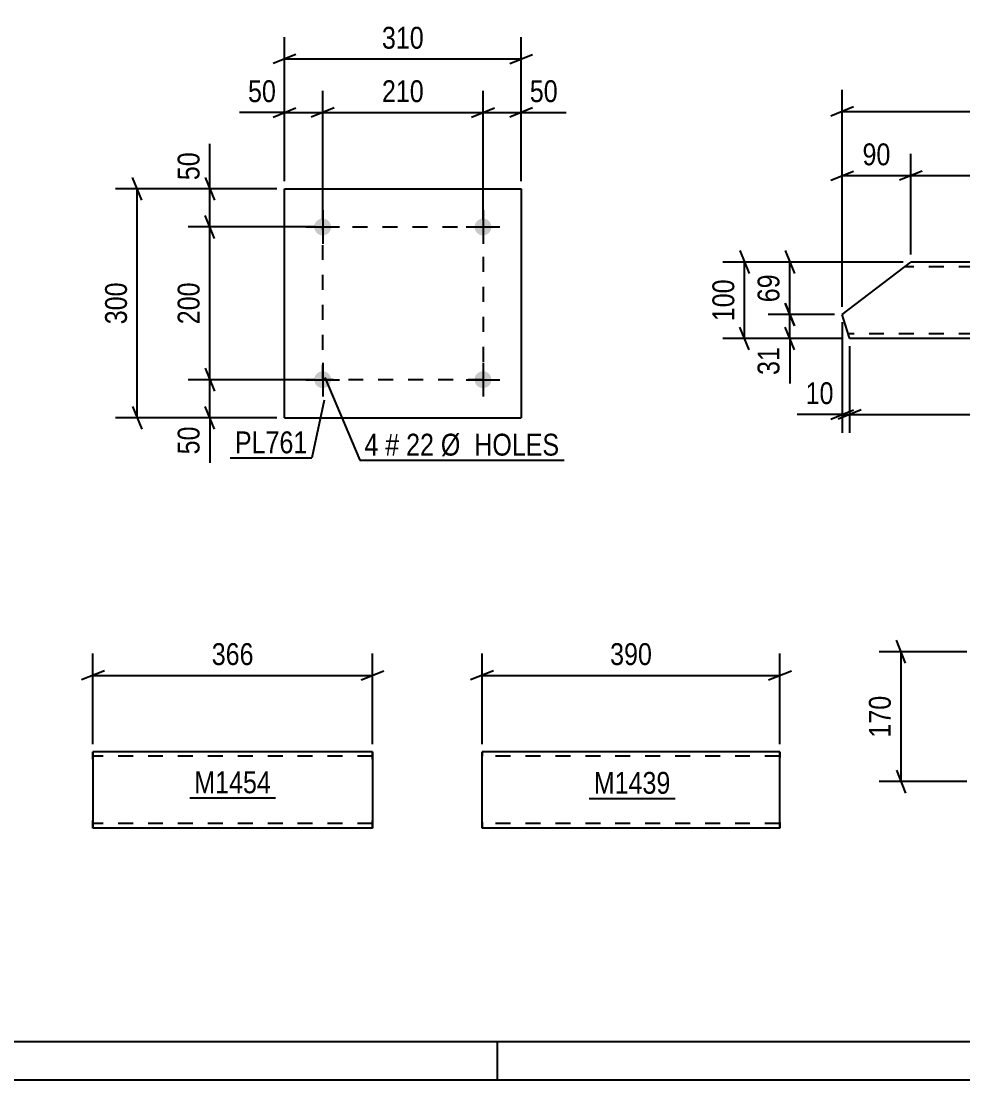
# Model space of a CAD drawing. Header units: millimetres. Extents: x 0 to 841, y 0 to 594.
# Drawn here: x 148.6 to 272, y 0 to 138.6 of the extents above; entities that cross this region are included whole.
import ezdxf

# ---------------------------------------------------------------- set-up
doc = ezdxf.new("R2010")
doc.units = ezdxf.units.MM
doc.linetypes.add('DXK_LINE_DOT2', pattern=[3.9198, 1.9599, -1.9599])
doc.styles.add('Arial Narrow', font='ARIALN.TTF', dxfattribs={"height": 0.2})

# ---------------------------------------------------------------- blocks, each defined once
blk = doc.blocks.new('Unknown-814553314-1133')
at = {"color": 5, "linetype": 'Continuous'}
for p, q in [((5, 5), (836, 5)), ((211, 0), (211, 5)), ((0, 0), (841, 0))]:
    blk.add_line(p, q, dxfattribs=at)
blk = doc.blocks.new('Part-814553314-2327 - 2311')
at = {"color": 2, "linetype": 'Continuous'}
for p, q in [((256.16, 100.23), (265.16, 107.09)), ((285.16, 107.09), (265.16, 107.09)), ((311.22, 107.09), (285.26, 107.09)), ((311.22, 107.09), (312.6, 102.68)), ((312.6, 102.68), (305.26, 97.09)), ((257.03, 97.44), (256.16, 100.23)), ((257.11, 97.18), (257.03, 97.44)), ((257.14, 97.09), (257.11, 97.18)), ((285.16, 97.09), (257.14, 97.09)), ((305.26, 97.09), (285.26, 97.09))]:
    blk.add_line(p, q, dxfattribs=at)
at = {"color": 7, "linetype": 'DXK_LINE_DOT2'}
for p, q in [((285.16, 106.49), (264.37, 106.49)), ((311.41, 106.49), (285.26, 106.49)), ((256.94, 97.73), (256.91, 97.83)), ((285.16, 97.69), (256.95, 97.69)), ((306.04, 97.69), (285.26, 97.69))]:
    blk.add_line(p, q, dxfattribs=at)
blk = doc.blocks.new('Part-814553314-2168 - 2154')
at = {"color": 2, "linetype": 'Continuous'}
for p, q in [((158.02, 42.97), (158.02, 42.97)), ((194.64, 42.97), (158.02, 42.97)), ((158.02, 42.88), (158.02, 42.97)), ((158.02, 42.62), (158.02, 42.88)), ((158.02, 42.23), (158.02, 42.62)), ((158.02, 42.23), (158.02, 33.71)), ((194.64, 42.97), (194.64, 42.88)), ((194.64, 42.88), (194.64, 42.62)), ((194.64, 42.62), (194.64, 42.23)), ((194.64, 42.23), (194.64, 33.71)), ((158.02, 33.32), (158.02, 33.71)), ((158.02, 33.06), (158.02, 33.32)), ((194.64, 33.71), (194.64, 33.32)), ((194.64, 33.32), (194.64, 33.06)), ((158.02, 32.97), (158.02, 33.06)), ((158.02, 32.97), (158.02, 32.97)), ((194.64, 32.97), (158.02, 32.97)), ((194.64, 33.06), (194.64, 32.97))]:
    blk.add_line(p, q, dxfattribs=at)
at = {"color": 7, "linetype": 'DXK_LINE_DOT2'}
for p, q in [((158.02, 42.97), (158.02, 42.88)), ((158.02, 42.88), (158.02, 42.62)), ((158.02, 42.62), (158.02, 42.37)), ((158.02, 42.37), (158.02, 33.62)), ((158.02, 42.37), (158.02, 42.37)), ((194.64, 42.37), (158.02, 42.37)), ((158.02, 42.33), (158.02, 42.37)), ((158.02, 42.33), (158.02, 42.37)), ((158.02, 42.33), (158.02, 33.94)), ((158.02, 42.23), (158.02, 42.33)), ((158.02, 42.2), (158.02, 42.23)), ((158.02, 42), (158.02, 42.2)), ((158.02, 42), (158.02, 33.75)), ((194.64, 42.97), (194.64, 42.97)), ((194.64, 42.88), (194.64, 42.97)), ((194.64, 42.62), (194.64, 42.88)), ((194.64, 42.37), (194.64, 42.62)), ((194.64, 42.37), (194.64, 33.62)), ((194.64, 42.33), (194.64, 42.37)), ((194.64, 42.33), (194.64, 42.37)), ((194.64, 42.33), (194.64, 33.94)), ((194.64, 42.23), (194.64, 42.33)), ((194.64, 42.2), (194.64, 42.23)), ((194.64, 42), (194.64, 42.2)), ((194.64, 42), (194.64, 33.75)), ((158.02, 33.75), (158.02, 33.94)), ((158.02, 33.62), (158.02, 33.75)), ((158.02, 33.75), (158.02, 33.62)), ((158.02, 33.57), (158.02, 33.62)), ((158.02, 33.62), (158.02, 33.57)), ((158.02, 33.62), (158.02, 33.32)), ((158.02, 33.57), (158.02, 33.57)), ((194.64, 33.57), (158.02, 33.57)), ((158.02, 33.32), (158.02, 33.06)), ((194.64, 33.75), (194.64, 33.94)), ((194.64, 33.62), (194.64, 33.75)), ((194.64, 33.75), (194.64, 33.62)), ((194.64, 33.57), (194.64, 33.62)), ((194.64, 33.62), (194.64, 33.57)), ((194.64, 33.32), (194.64, 33.62)), ((194.64, 33.06), (194.64, 33.32)), ((158.02, 33.06), (158.02, 32.97)), ((194.64, 32.97), (194.64, 33.06)), ((194.64, 32.97), (194.64, 32.97))]:
    blk.add_line(p, q, dxfattribs=at)
blk = doc.blocks.new('Bolt-814553314-1968 - 1934')
at = {"linetype": 'Continuous'}
for points in [[(189.22, 111.69, -1), (187.02, 111.69, -1)], [(210.22, 111.69, -1), (208.02, 111.69, -1)]]:
    blk.add_hatch(color=1, dxfattribs=at).paths.add_polyline_path(points)
at = {"color": 1, "linetype": 'Continuous'}
for p, q in [((188.12, 113.89), (188.12, 109.49)), ((209.12, 113.89), (209.12, 109.49)), ((185.92, 111.69), (190.32, 111.69)), ((206.92, 111.69), (211.32, 111.69))]:
    blk.add_line(p, q, dxfattribs=at)
blk = doc.blocks.new('Bolt-814553314-1973 - 1934')
at = {"linetype": 'Continuous'}
for points in [[(189.22, 91.69, -1), (187.02, 91.69, -1)], [(210.22, 91.69, -1), (208.02, 91.69, -1)]]:
    blk.add_hatch(color=1, dxfattribs=at).paths.add_polyline_path(points)
at = {"color": 1, "linetype": 'Continuous'}
for p, q in [((188.12, 93.89), (188.12, 89.49)), ((209.12, 93.89), (209.12, 89.49)), ((185.92, 91.69), (190.32, 91.69)), ((206.92, 91.69), (211.32, 91.69))]:
    blk.add_line(p, q, dxfattribs=at)
blk = doc.blocks.new('Part-814553314-1988 - 1934')
at = {"color": 2, "linetype": 'Continuous'}
for p, q in [((183.12, 86.69), (183.12, 116.69)), ((183.12, 116.69), (214.12, 116.69)), ((214.12, 116.69), (214.12, 86.69)), ((183.12, 86.69), (214.12, 86.69))]:
    blk.add_line(p, q, dxfattribs=at)
blk = doc.blocks.new('Part-814553314-1917 - 1903')
at = {"color": 2, "linetype": 'Continuous'}
for p, q in [((209, 42.97), (209, 42.97)), ((248.01, 42.97), (209, 42.97)), ((209, 42.88), (209, 42.97)), ((209, 42.62), (209, 42.88)), ((209, 42.23), (209, 42.62)), ((209, 33.71), (209, 42.23)), ((248.01, 42.97), (248.01, 42.88)), ((248.01, 42.88), (248.01, 42.62)), ((248.01, 42.62), (248.01, 42.23)), ((248.01, 33.71), (248.01, 42.23)), ((209, 33.32), (209, 33.71)), ((209, 33.06), (209, 33.32)), ((248.01, 33.71), (248.01, 33.32)), ((248.01, 33.32), (248.01, 33.06)), ((209, 32.97), (209, 33.06)), ((209, 32.97), (209, 32.97)), ((248.01, 32.97), (209, 32.97)), ((248.01, 33.06), (248.01, 32.97))]:
    blk.add_line(p, q, dxfattribs=at)
at = {"color": 7, "linetype": 'DXK_LINE_DOT2'}
for p, q in [((209, 42.97), (209, 42.88)), ((209, 42.88), (209, 42.62)), ((209, 42.62), (209, 42.37)), ((209, 33.62), (209, 42.37)), ((209, 42.37), (209, 42.37)), ((248.01, 42.37), (209, 42.37)), ((209, 42.33), (209, 42.37)), ((209, 42.33), (209, 42.37)), ((209, 33.94), (209, 42.33)), ((209, 42.23), (209, 42.33)), ((209, 42.2), (209, 42.23)), ((209, 42), (209, 42.2)), ((209, 33.75), (209, 42)), ((248.01, 42.97), (248.01, 42.97)), ((248.01, 42.88), (248.01, 42.97)), ((248.01, 42.62), (248.01, 42.88)), ((248.01, 42.37), (248.01, 42.62)), ((248.01, 33.62), (248.01, 42.37)), ((248.01, 42.33), (248.01, 42.37)), ((248.01, 42.33), (248.01, 42.37)), ((248.01, 33.94), (248.01, 42.33)), ((248.01, 42.23), (248.01, 42.33)), ((248.01, 42.2), (248.01, 42.23)), ((248.01, 42), (248.01, 42.2)), ((248.01, 33.75), (248.01, 42)), ((209, 33.75), (209, 33.94)), ((209, 33.62), (209, 33.75)), ((209, 33.75), (209, 33.62)), ((209, 33.57), (209, 33.62)), ((209, 33.62), (209, 33.57)), ((209, 33.62), (209, 33.32)), ((209, 33.57), (209, 33.57)), ((248.01, 33.57), (209, 33.57)), ((209, 33.32), (209, 33.06)), ((248.01, 33.75), (248.01, 33.94)), ((248.01, 33.62), (248.01, 33.75)), ((248.01, 33.75), (248.01, 33.62)), ((248.01, 33.57), (248.01, 33.62)), ((248.01, 33.62), (248.01, 33.57)), ((248.01, 33.32), (248.01, 33.62)), ((248.01, 33.06), (248.01, 33.32)), ((209, 33.06), (209, 32.97)), ((248.01, 32.97), (248.01, 33.06)), ((248.01, 32.97), (248.01, 32.97))]:
    blk.add_line(p, q, dxfattribs=at)
blk = doc.blocks.new('Rectangle-814553314-2097 - 1934')
at = {"color": 1, "linetype": 'DXK_LINE_DOT2'}
blk.add_lwpolyline([(188.12, 111.69), (209.12, 111.69), (209.12, 91.69), (188.12, 91.69), (188.12, 111.69)], close=True, dxfattribs=at)
blk = doc.blocks.new('StraightDimension-814553314-6771 - 6754')
at = {"color": 7, "linetype": 'Continuous'}
for p, q in [((264.48, 54.56), (263.28, 57.56)), ((272.49, 56.06), (261.03, 56.06)), ((263.88, 39.06), (263.88, 56.06)), ((263.28, 40.56), (264.48, 37.56)), ((272.49, 39.06), (261.03, 39.06))]:
    blk.add_line(p, q, dxfattribs=at)
at = {"color": 0}
blk.add_wipeout([(263.13, 50.91), (258.93, 50.91), (258.93, 44.22), (263.13, 44.22)], dxfattribs=at)
at = {"color": 3, "style": 'Arial Narrow'}
blk.add_text('170', height=2.863, rotation=90.0002, dxfattribs=at).set_placement((262.53, 44.82))
blk = doc.blocks.new('StraightDimension-814553314-2439 - 2311')
at = {"color": 7, "linetype": 'Continuous'}
for p, q in [((248.7, 101.73), (249.9, 98.73)), ((255.16, 100.23), (246.45, 100.23)), ((249.3, 97.09), (249.3, 100.23)), ((249.9, 95.59), (248.7, 98.59)), ((256.14, 97.09), (246.45, 97.09)), ((249.3, 97.09), (249.3, 91.18)), ((249.3, 97.09), (249.3, 91.18))]:
    blk.add_line(p, q, dxfattribs=at)
at = {"color": 0}
blk.add_wipeout([(248.55, 96.56), (244.35, 96.56), (244.35, 91.71), (248.55, 91.71)], dxfattribs=at)
at = {"color": 3, "style": 'Arial Narrow'}
blk.add_text('31', height=2.863, rotation=90.0002, dxfattribs=at).set_placement((247.95, 92.31))
blk = doc.blocks.new('StraightDimension-814553314-2415 - 2311')
at = {"color": 7, "linetype": 'Continuous'}
for p, q in [((248.7, 108.59), (249.9, 105.59)), ((264.16, 107.09), (246.45, 107.09)), ((249.3, 100.23), (249.3, 107.09)), ((249.9, 98.73), (248.7, 101.73)), ((255.16, 100.23), (246.45, 100.23))]:
    blk.add_line(p, q, dxfattribs=at)
at = {"color": 0}
blk.add_wipeout([(248.55, 106.09), (244.35, 106.09), (244.35, 101.23), (248.55, 101.23)], dxfattribs=at)
at = {"color": 3, "style": 'Arial Narrow'}
blk.add_text('69', height=2.863, rotation=90.0002, dxfattribs=at).set_placement((247.95, 101.83))
blk = doc.blocks.new('StraightDimension-814553314-2330 - 2311')
at = {"color": 7, "linetype": 'Continuous'}
for p, q in [((242.78, 108.59), (243.98, 105.59)), ((264.16, 107.09), (240.53, 107.09)), ((243.38, 97.09), (243.38, 107.09)), ((243.98, 95.59), (242.78, 98.59)), ((256.14, 97.09), (240.53, 97.09))]:
    blk.add_line(p, q, dxfattribs=at)
at = {"color": 0}
blk.add_wipeout([(242.63, 105.43), (238.43, 105.43), (238.43, 98.75), (242.63, 98.75)], dxfattribs=at)
at = {"color": 3, "style": 'Arial Narrow'}
blk.add_text('100', height=2.863, rotation=90.0002, dxfattribs=at).set_placement((242.03, 99.35))
blk = doc.blocks.new('StraightDimension-814553314-2481 - 2311')
at = {"color": 7, "linetype": 'Continuous'}
for p, q in [((256.16, 101.23), (256.16, 121.27)), ((265.16, 108.09), (265.16, 121.27)), ((254.66, 117.82), (257.66, 119.02)), ((256.16, 118.42), (265.16, 118.42)), ((266.66, 119.02), (263.66, 117.82))]:
    blk.add_line(p, q, dxfattribs=at)
at = {"color": 0}
blk.add_wipeout([(263.09, 119.17), (263.09, 123.37), (258.23, 123.37), (258.23, 119.17)], dxfattribs=at)
at = {"color": 3, "style": 'Arial Narrow'}
blk.add_text('90', height=2.863, dxfattribs=at).set_placement((258.83, 119.77))
blk = doc.blocks.new('StraightDimension-814553314-2498 - 2311')
at = {"color": 7, "linetype": 'Continuous'}
for p, q in [((265.16, 108.09), (265.16, 121.27)), ((311.22, 108.09), (311.22, 121.27)), ((266.66, 119.02), (263.66, 117.82)), ((265.16, 118.42), (311.22, 118.42)), ((309.72, 117.82), (312.72, 119.02))]:
    blk.add_line(p, q, dxfattribs=at)
at = {"color": 0}
blk.add_wipeout([(292.45, 119.17), (292.45, 123.37), (283.93, 123.37), (283.93, 119.17)], dxfattribs=at)
at = {"color": 3, "style": 'Arial Narrow'}
blk.add_text('3063', height=2.863, dxfattribs=at).set_placement((284.53, 119.77))
blk = doc.blocks.new('StraightDimension-814553314-2523 - 2311')
at = {"color": 7, "linetype": 'Continuous'}
for p, q in [((256.16, 99.23), (256.16, 84.74)), ((257.14, 96.09), (257.14, 84.74)), ((254.66, 86.54), (257.66, 87.74)), ((258.64, 87.74), (255.64, 86.54)), ((256.16, 87.14), (250.26, 87.14)), ((256.16, 87.14), (250.26, 87.14)), ((256.16, 87.14), (257.14, 87.14))]:
    blk.add_line(p, q, dxfattribs=at)
at = {"color": 0}
blk.add_wipeout([(255.64, 87.89), (255.64, 92.09), (250.78, 92.09), (250.78, 87.89)], dxfattribs=at)
at = {"color": 3, "style": 'Arial Narrow'}
blk.add_text('10', height=2.863, dxfattribs=at).set_placement((251.38, 88.49))
blk = doc.blocks.new('StraightDimension-814553314-2540 - 2311')
at = {"color": 7, "linetype": 'Continuous'}
for p, q in [((257.14, 96.09), (257.14, 84.74)), ((305.26, 96.09), (305.26, 84.74)), ((258.64, 87.74), (255.64, 86.54)), ((303.76, 86.54), (306.76, 87.74)), ((257.14, 87.14), (305.26, 87.14))]:
    blk.add_line(p, q, dxfattribs=at)
at = {"color": 0}
blk.add_wipeout([(285.45, 87.89), (285.45, 92.09), (276.94, 92.09), (276.94, 87.89)], dxfattribs=at)
at = {"color": 3, "style": 'Arial Narrow'}
blk.add_text('3083', height=2.863, dxfattribs=at).set_placement((277.54, 88.49))
blk = doc.blocks.new('StraightDimension-814553314-2582 - 2311')
at = {"color": 7, "linetype": 'Continuous'}
for p, q in [((256.16, 101.23), (256.16, 129.67)), ((312.6, 103.68), (312.6, 129.67)), ((257.66, 127.42), (254.66, 126.22)), ((256.16, 126.82), (312.6, 126.82)), ((311.1, 126.22), (314.1, 127.42))]:
    blk.add_line(p, q, dxfattribs=at)
at = {"color": 0}
blk.add_wipeout([(288.64, 127.57), (288.64, 131.77), (280.12, 131.77), (280.12, 127.57)], dxfattribs=at)
at = {"color": 3, "style": 'Arial Narrow'}
blk.add_text('3167', height=2.863, dxfattribs=at).set_placement((280.72, 128.17))
blk = doc.blocks.new('StraightDimension-814553314-2170 - 2154')
at = {"color": 7, "linetype": 'Continuous'}
for p, q in [((158.02, 43.97), (158.02, 55.82)), ((194.64, 43.97), (194.64, 55.82)), ((159.52, 53.57), (156.52, 52.37)), ((158.02, 52.97), (194.64, 52.97)), ((193.14, 52.37), (196.14, 53.57))]:
    blk.add_line(p, q, dxfattribs=at)
at = {"color": 0}
blk.add_wipeout([(179.67, 53.72), (179.67, 57.92), (172.99, 57.92), (172.99, 53.72)], dxfattribs=at)
at = {"color": 3, "style": 'Arial Narrow'}
blk.add_text('366', height=2.863, dxfattribs=at).set_placement((173.59, 54.32))
blk = doc.blocks.new('StraightDimension-814553314-1990 - 1934')
at = {"color": 7, "linetype": 'Continuous'}
for p, q in [((183.12, 117.69), (183.12, 129.54)), ((188.12, 112.69), (188.12, 129.54)), ((183.12, 126.69), (177.22, 126.69)), ((183.12, 126.69), (177.22, 126.69)), ((181.62, 126.09), (184.62, 127.29)), ((183.12, 126.69), (188.12, 126.69)), ((189.62, 127.29), (186.62, 126.09))]:
    blk.add_line(p, q, dxfattribs=at)
at = {"color": 0}
blk.add_wipeout([(182.6, 127.44), (182.6, 131.64), (177.74, 131.64), (177.74, 127.44)], dxfattribs=at)
at = {"color": 3, "style": 'Arial Narrow'}
blk.add_text('50', height=2.863, dxfattribs=at).set_placement((178.34, 128.04))
blk = doc.blocks.new('StraightDimension-814553314-2003 - 1934')
at = {"color": 7, "linetype": 'Continuous'}
for p, q in [((188.12, 112.69), (188.12, 129.54)), ((209.12, 112.69), (209.12, 129.54)), ((189.62, 127.29), (186.62, 126.09)), ((188.12, 126.69), (209.12, 126.69)), ((207.62, 126.09), (210.62, 127.29))]:
    blk.add_line(p, q, dxfattribs=at)
at = {"color": 0}
blk.add_wipeout([(201.97, 127.44), (201.97, 131.64), (195.28, 131.64), (195.28, 127.44)], dxfattribs=at)
at = {"color": 3, "style": 'Arial Narrow'}
blk.add_text('210', height=2.863, dxfattribs=at).set_placement((195.88, 128.04))
blk = doc.blocks.new('StraightDimension-814553314-2019 - 1934')
at = {"color": 7, "linetype": 'Continuous'}
for p, q in [((209.12, 112.69), (209.12, 129.54)), ((214.12, 117.69), (214.12, 129.54)), ((207.62, 126.09), (210.62, 127.29)), ((209.12, 126.69), (214.12, 126.69)), ((215.62, 127.29), (212.62, 126.09)), ((214.12, 126.69), (220.03, 126.69)), ((214.12, 126.69), (220.03, 126.69))]:
    blk.add_line(p, q, dxfattribs=at)
at = {"color": 0}
blk.add_wipeout([(219.51, 127.44), (219.51, 131.64), (214.65, 131.64), (214.65, 127.44)], dxfattribs=at)
at = {"color": 3, "style": 'Arial Narrow'}
blk.add_text('50', height=2.863, dxfattribs=at).set_placement((215.25, 128.04))
blk = doc.blocks.new('StraightDimension-814553314-2033 - 1934')
at = {"color": 7, "linetype": 'Continuous'}
for p, q in [((173.34, 116.69), (173.34, 122.6)), ((173.34, 116.69), (173.34, 122.6)), ((172.74, 118.19), (173.94, 115.19)), ((182.12, 116.69), (170.49, 116.69)), ((173.34, 111.69), (173.34, 116.69)), ((173.94, 110.19), (172.74, 113.19)), ((187.12, 111.69), (170.49, 111.69))]:
    blk.add_line(p, q, dxfattribs=at)
at = {"color": 0}
blk.add_wipeout([(172.59, 122.07), (168.39, 122.07), (168.39, 117.22), (172.59, 117.22)], dxfattribs=at)
at = {"color": 3, "style": 'Arial Narrow'}
blk.add_text('50', height=2.863, rotation=90.0002, dxfattribs=at).set_placement((171.99, 117.82))
blk = doc.blocks.new('StraightDimension-814553314-2046 - 1934')
at = {"color": 7, "linetype": 'Continuous'}
for p, q in [((173.94, 110.19), (172.74, 113.19)), ((187.12, 111.69), (170.49, 111.69)), ((173.34, 91.69), (173.34, 111.69)), ((172.74, 93.19), (173.94, 90.19)), ((187.12, 91.69), (170.49, 91.69))]:
    blk.add_line(p, q, dxfattribs=at)
at = {"color": 0}
blk.add_wipeout([(172.59, 105.04), (168.39, 105.04), (168.39, 98.35), (172.59, 98.35)], dxfattribs=at)
at = {"color": 3, "style": 'Arial Narrow'}
blk.add_text('200', height=2.863, rotation=90.0002, dxfattribs=at).set_placement((171.99, 98.95))
blk = doc.blocks.new('StraightDimension-814553314-2062 - 1934')
at = {"color": 7, "linetype": 'Continuous'}
for p, q in [((172.74, 93.19), (173.94, 90.19)), ((187.12, 91.69), (170.49, 91.69)), ((173.34, 86.69), (173.34, 91.69)), ((173.94, 85.19), (172.74, 88.19)), ((182.12, 86.69), (170.49, 86.69)), ((173.34, 86.69), (173.34, 80.79)), ((173.34, 86.69), (173.34, 80.79))]:
    blk.add_line(p, q, dxfattribs=at)
at = {"color": 0}
blk.add_wipeout([(172.59, 86.17), (168.39, 86.17), (168.39, 81.31), (172.59, 81.31)], dxfattribs=at)
at = {"color": 3, "style": 'Arial Narrow'}
blk.add_text('50', height=2.863, rotation=90.0002, dxfattribs=at).set_placement((171.99, 81.91))
blk = doc.blocks.new('StraightDimension-814553314-2076 - 1934')
at = {"color": 7, "linetype": 'Continuous'}
for p, q in [((164.43, 115.19), (163.23, 118.19)), ((182.12, 116.69), (160.98, 116.69)), ((163.83, 86.69), (163.83, 116.69)), ((163.23, 88.19), (164.43, 85.19)), ((182.12, 86.69), (160.98, 86.69))]:
    blk.add_line(p, q, dxfattribs=at)
at = {"color": 0}
blk.add_wipeout([(163.08, 105.03), (158.88, 105.03), (158.88, 98.35), (163.08, 98.35)], dxfattribs=at)
at = {"color": 3, "style": 'Arial Narrow'}
blk.add_text('300', height=2.863, rotation=90.0002, dxfattribs=at).set_placement((162.48, 98.95))
blk = doc.blocks.new('StraightDimension-814553314-2087 - 1934')
at = {"color": 7, "linetype": 'Continuous'}
for p, q in [((183.12, 117.69), (183.12, 136.54)), ((214.12, 117.69), (214.12, 136.54)), ((184.62, 134.29), (181.62, 133.09)), ((183.12, 133.69), (214.12, 133.69)), ((212.62, 133.09), (215.62, 134.29))]:
    blk.add_line(p, q, dxfattribs=at)
at = {"color": 0}
blk.add_wipeout([(201.97, 134.44), (201.97, 138.64), (195.28, 138.64), (195.28, 134.44)], dxfattribs=at)
at = {"color": 3, "style": 'Arial Narrow'}
blk.add_text('310', height=2.863, dxfattribs=at).set_placement((195.88, 135.04))
blk = doc.blocks.new('StraightDimension-814553314-1920 - 1903')
at = {"color": 7, "linetype": 'Continuous'}
for p, q in [((209, 43.97), (209, 55.82)), ((248.01, 43.97), (248.01, 55.82)), ((210.5, 53.57), (207.5, 52.37)), ((209, 52.97), (248.01, 52.97)), ((246.51, 52.37), (249.51, 53.57))]:
    blk.add_line(p, q, dxfattribs=at)
at = {"color": 0}
blk.add_wipeout([(231.85, 53.72), (231.85, 57.92), (225.17, 57.92), (225.17, 53.72)], dxfattribs=at)
at = {"color": 3, "style": 'Arial Narrow'}
blk.add_text('390', height=2.863, dxfattribs=at).set_placement((225.77, 54.32))
blk = doc.blocks.new('Mark-814553314-2166 - 2154')
at = {"color": 0}
blk.add_wipeout([(181.36, 37.53), (181.36, 40.53), (171.3, 40.53), (171.3, 37.53)], dxfattribs=at)
blk.add_wipeout([(181.36, 37.53), (181.36, 40.53), (171.3, 40.53), (171.3, 37.53)], dxfattribs=at)
at = {"color": 30, "linetype": 'Continuous'}
blk.add_line((170.7, 36.93), (181.96, 36.93), dxfattribs=at)
at = {"color": 3, "style": 'Arial Narrow'}
blk.add_text('M1454', height=2.863, dxfattribs=at).set_placement((171.3, 37.53))
blk = doc.blocks.new('Mark-814553314-1984 - 1934')
at = {"color": 0}
blk.add_wipeout([(186.12, 82.05), (186.12, 85.05), (176.62, 85.05), (176.62, 82.05)], dxfattribs=at)
blk.add_wipeout([(186.12, 82.05), (186.12, 85.05), (176.62, 85.05), (176.62, 82.05)], dxfattribs=at)
at = {"color": 30, "linetype": 'Continuous'}
for p in [(188.32, 89.02), (176.02, 81.45)]:
    blk.add_line(p, (186.72, 81.45), dxfattribs=at)
at = {"color": 3, "style": 'Arial Narrow'}
blk.add_text('PL761', height=2.863, dxfattribs=at).set_placement((176.62, 82.05))
blk = doc.blocks.new('MarkSet-814553314-2144 - 1934')
at = {"color": 0}
for points in [[(195.42, 81.75), (195.42, 84.75), (193.59, 84.75), (193.59, 81.75)], [(198.15, 81.75), (198.15, 84.75), (196.32, 84.75), (196.32, 81.75)], [(202.7, 81.75), (202.7, 84.75), (199.05, 84.75), (199.05, 81.75)], [(219.13, 81.75), (219.13, 84.75), (203.6, 84.75), (203.6, 81.75)]]:
    blk.add_wipeout(points, dxfattribs=at)
for points in [[(195.42, 81.75), (195.42, 84.75), (193.59, 84.75), (193.59, 81.75)], [(198.15, 81.75), (198.15, 84.75), (196.32, 84.75), (196.32, 81.75)], [(202.7, 81.75), (202.7, 84.75), (199.05, 84.75), (199.05, 81.75)], [(219.13, 81.75), (219.13, 84.75), (203.6, 84.75), (203.6, 81.75)]]:
    blk.add_wipeout(points, dxfattribs=at)
at = {"color": 7, "linetype": 'Continuous'}
for p, q in [((188.4, 91.97), (192.99, 81.15)), ((192.99, 81.15), (219.73, 81.15))]:
    blk.add_line(p, q, dxfattribs=at)
at = {"color": 3, "style": 'Arial Narrow'}
for s, height, p in [('4', 2.86, (193.59, 81.75)), ('#', 2.86, (196.32, 81.75)), ('22', 2.863, (199.05, 81.75)), ('Ø  HOLES', 2.863, (203.6, 81.75))]:
    blk.add_text(s, height=height, dxfattribs=at).set_placement(p)
blk = doc.blocks.new('Mark-814553314-1915 - 1903')
at = {"color": 0}
blk.add_wipeout([(233.68, 37.46), (233.68, 40.46), (223.63, 40.46), (223.63, 37.46)], dxfattribs=at)
blk.add_wipeout([(233.68, 37.46), (233.68, 40.46), (223.63, 40.46), (223.63, 37.46)], dxfattribs=at)
at = {"color": 30, "linetype": 'Continuous'}
blk.add_line((223.03, 36.86), (234.28, 36.86), dxfattribs=at)
at = {"color": 3, "style": 'Arial Narrow'}
blk.add_text('M1439', height=2.863, dxfattribs=at).set_placement((223.63, 37.46))

msp = doc.modelspace()

# ---------------------------------------------------------------- block references
for name in ['Unknown-814553314-1133', 'Part-814553314-1988 - 1934', 'Bolt-814553314-1968 - 1934', 'Rectangle-814553314-2097 - 1934', 'Part-814553314-2327 - 2311', 'Bolt-814553314-1973 - 1934', 'Part-814553314-2168 - 2154', 'Part-814553314-1917 - 1903']:
    msp.add_blockref(name, (0, 0))

# ---------------------------------------------------------------- next in the draw order: block references
for name in ['StraightDimension-814553314-1990 - 1934', 'StraightDimension-814553314-2439 - 2311', 'StraightDimension-814553314-2170 - 2154', 'StraightDimension-814553314-1920 - 1903', 'StraightDimension-814553314-6771 - 6754', 'Mark-814553314-2166 - 2154', 'Mark-814553314-1915 - 1903']:
    msp.add_blockref(name, (0, 0))

# ---------------------------------------------------------------- next in the draw order: block references
for name in ['StraightDimension-814553314-2003 - 1934', 'StraightDimension-814553314-2415 - 2311']:
    msp.add_blockref(name, (0, 0))

# ---------------------------------------------------------------- next in the draw order: block references
for name in ['StraightDimension-814553314-2019 - 1934', 'StraightDimension-814553314-2033 - 1934', 'StraightDimension-814553314-2330 - 2311']:
    msp.add_blockref(name, (0, 0))

# ---------------------------------------------------------------- next in the draw order: block references
for name in ['StraightDimension-814553314-2481 - 2311', 'StraightDimension-814553314-2046 - 1934', 'StraightDimension-814553314-2523 - 2311']:
    msp.add_blockref(name, (0, 0))

# ---------------------------------------------------------------- next in the draw order: block references
for name in ['StraightDimension-814553314-2498 - 2311', 'StraightDimension-814553314-2540 - 2311', 'StraightDimension-814553314-2062 - 1934']:
    msp.add_blockref(name, (0, 0))

# ---------------------------------------------------------------- next in the draw order: block references
for name in ['StraightDimension-814553314-2582 - 2311', 'StraightDimension-814553314-2076 - 1934']:
    msp.add_blockref(name, (0, 0))

# ---------------------------------------------------------------- next in the draw order: block references
for name in ['StraightDimension-814553314-2087 - 1934', 'Mark-814553314-1984 - 1934']:
    msp.add_blockref(name, (0, 0))

# ---------------------------------------------------------------- next in the draw order: block references
msp.add_blockref('MarkSet-814553314-2144 - 1934', (0, 0))

doc.saveas('drawing.dxf')
